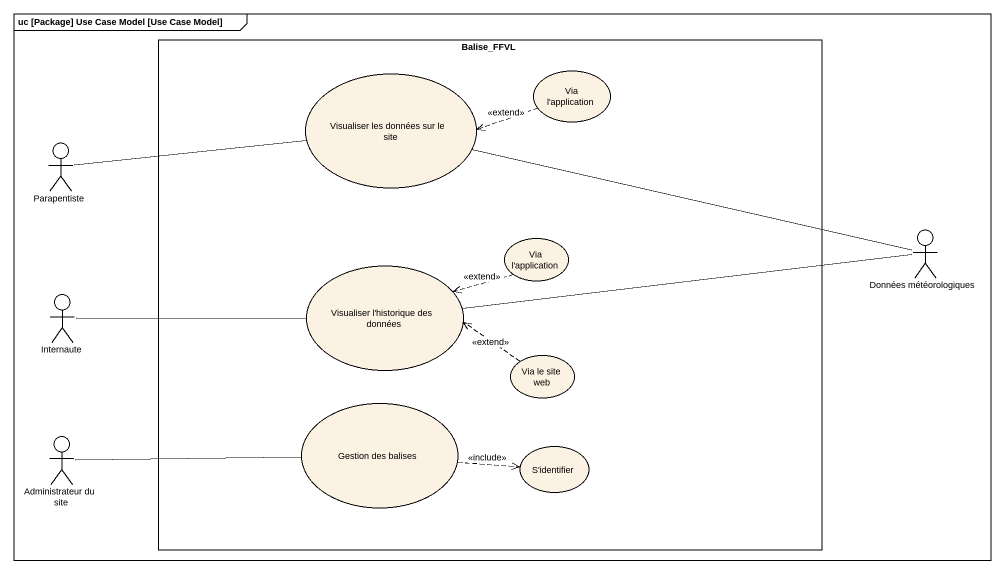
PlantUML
@startuml
mainframe uc [Package] Use Case Model [Use Case Model]
rectangle Balise_FFVL {
  usecase "Visualiser les données sur le site" as Visualiser_les_données_sur
  usecase "Via l'application" as Via_l_application
  usecase "Visualiser l'historique des données" as Visualiser_l_historique_des
  usecase "Via l'application" as Via_l_application_2
  usecase "Via le site web" as Via_le_site_web
  usecase "Gestion des balises" as Gestion_des_balises
  usecase "S'identifier" as S_identifier
}
actor Parapentiste
actor "Données météorologiques" as Données_météorologiques
actor Internaute
actor "Administrateur du site" as Administrateur_du_site
Via_l_application .left.> Visualiser_les_données_sur : <<extend>>
Parapentiste -right- Visualiser_les_données_sur
Données_météorologiques -left- Visualiser_les_données_sur
Données_météorologiques -left- Visualiser_l_historique_des
Via_l_application_2 .left.> Visualiser_l_historique_des : <<extend>>
Internaute -right- Visualiser_l_historique_des
Via_le_site_web .left.> Visualiser_l_historique_des : <<extend>>
Gestion_des_balises .right.> S_identifier : <<include>>
Administrateur_du_site -right- Gestion_des_balises
@enduml
